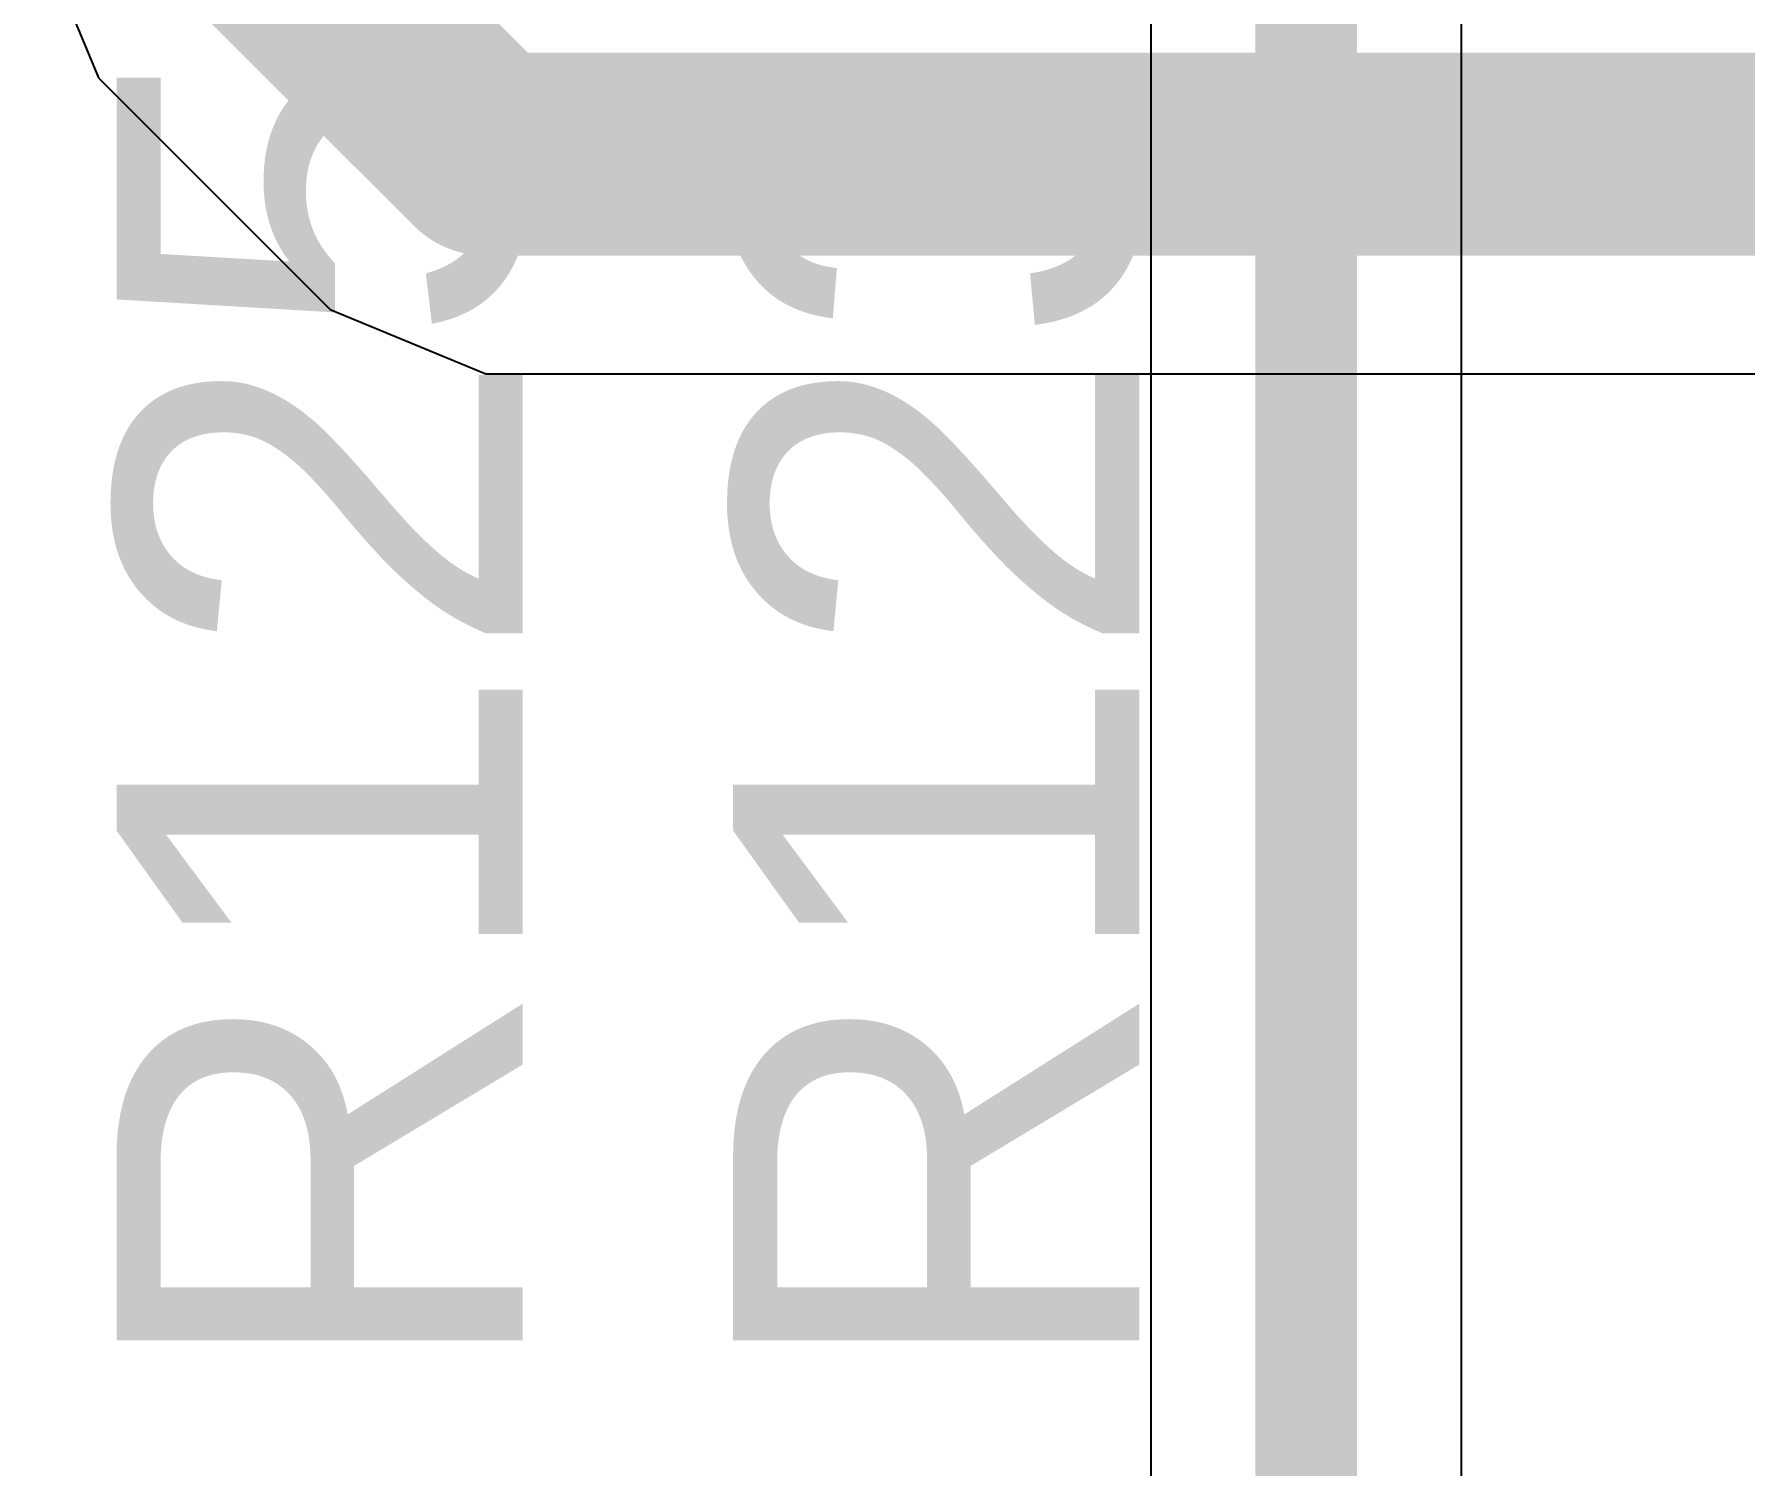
# Model space of a CAD drawing. Header units: inches. Extents: x -4 to 5258, y -4 to 5281.
# Drawn here: x 100.31 to 104.589, y 57.75 to 61.332 of the extents above; entities that cross this region are included whole.
import ezdxf

# ---------------------------------------------------------------- set-up
doc = ezdxf.new("R2010")
doc.units = ezdxf.units.IN
for name, color, linetype in [('Layer 2', 76, 'Continuous'), ('Top Layer', 1, 'Continuous'), ('Top Overlay', 2, 'Continuous')]:
    doc.layers.add(name, color=color, linetype=linetype)
doc.styles.add('Arial', font='', dxfattribs={"height": 0.2})
doc.styles.get('Arial').set_extended_font_data('Arial')

msp = doc.modelspace()

# ---------------------------------------------------------------- linework, layer by layer
at = {"layer": 'Layer 2'}
for p, q in [((103.1033, 64.0626), (103.1033, 43.9612)), ((103.8802, 43.8003), (103.8802, 64.0626))]:
    msp.add_line(p, q, dxfattribs=at)
msp.add_lwpolyline([(103.4917, 43.8003, 0.254, 0.254, 0), (103.4917, 64.4576, 0.254, 0.254, 0)], format="xyseb", dxfattribs=at)
at = {"layer": 'Top Layer'}
for p, q in [((100.31, 61.6112), (100.471, 61.2224)), ((100.471, 61.2224), (101.0507, 60.6428)), ((101.0507, 60.6428), (101.4395, 60.4817)), ((101.4395, 60.4817), (105.1555, 60.4817))]:
    msp.add_line(p, q, dxfattribs=at)
for points in [[(100.8598, 61.6112, 0.508, 0.508, 0), (101.4395, 61.0316, 0.508, 0.508, 0)], [(101.4395, 61.0316, 0.508, 0.508, 0), (105.1555, 61.0316, 0.508, 0.508, 0)]]:
    msp.add_lwpolyline(points, format="xyseb", dxfattribs=at)
msp.add_lwpolyline([(101.3125, 61.0316, 0.254, 0.254, 1), (101.5665, 61.0316, 0.254, 0.254, 1)], format="xyseb", close=True, dxfattribs=at)
msp.add_lwpolyline([(101.3125, 61.0316, 0.254, 0.254, 1), (101.5665, 61.0316, 0.254, 0.254, 1)], format="xyseb", close=True, dxfattribs=at)

# ---------------------------------------------------------------- texts
at = {"layer": 'Top Overlay', "style": 'Arial'}
for s, p in [('R125', (101.5319, 57.9469)), ('R123', (103.0742, 57.9469))]:
    msp.add_text(s, height=1.016, rotation=90, dxfattribs=at).set_placement(p)

doc.saveas('drawing.dxf')
